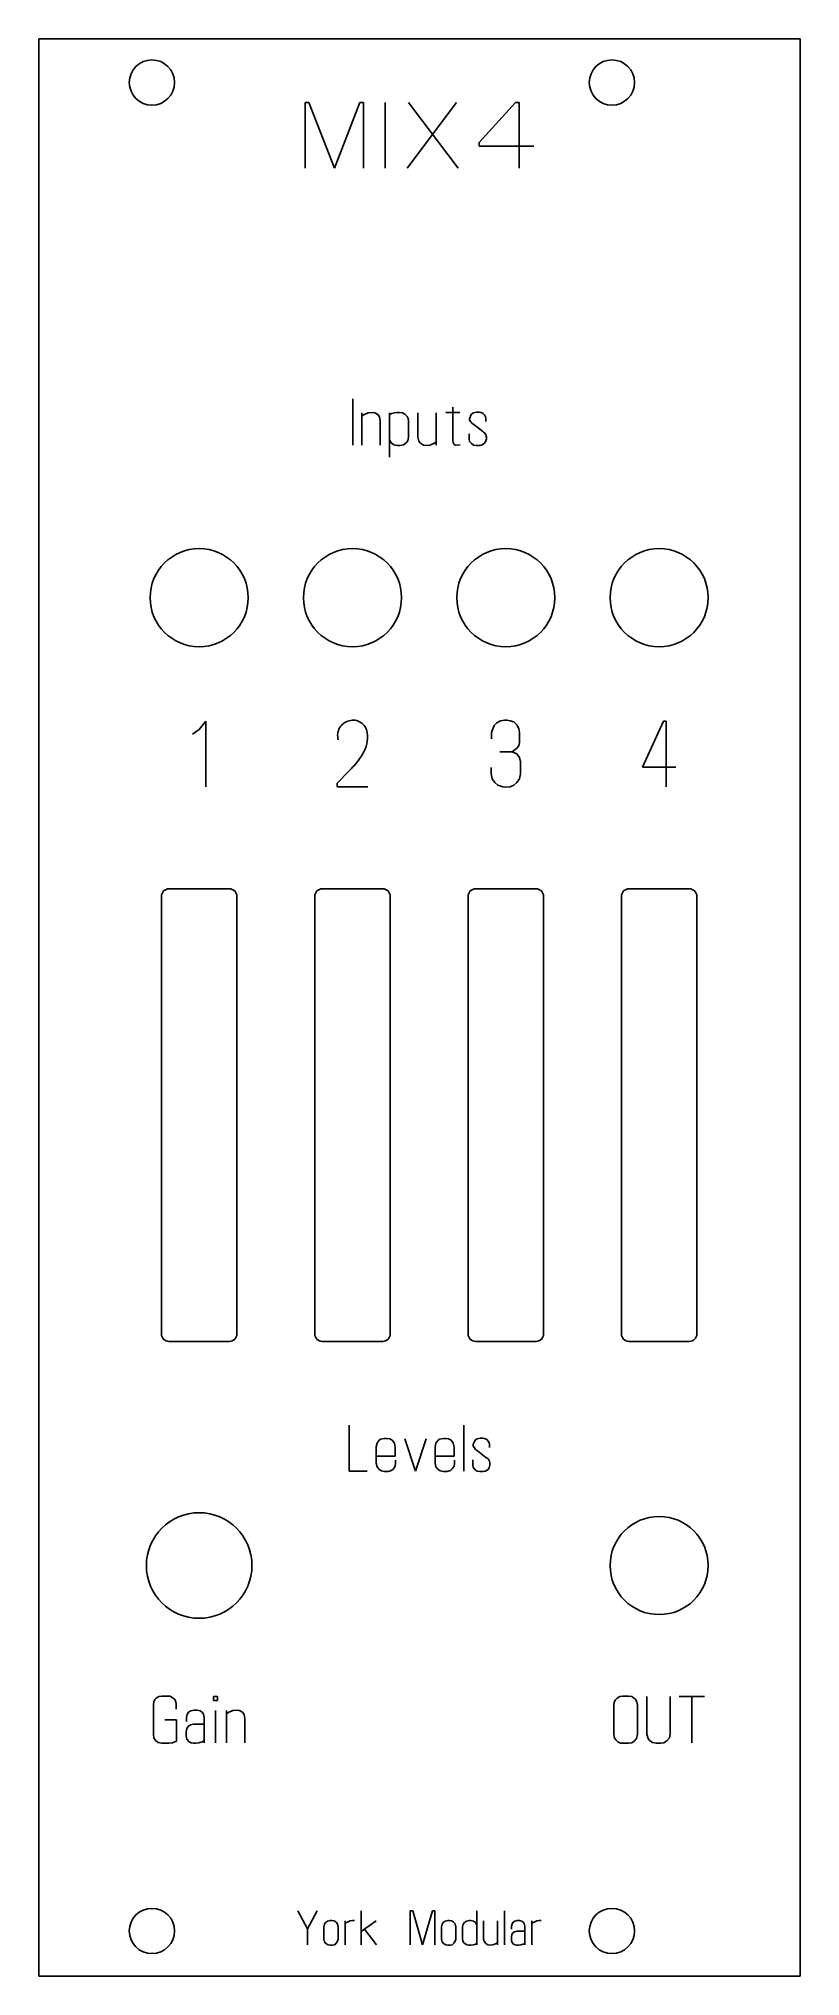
# Model space of a CAD drawing. Header units: millimetres. Extents: x 0 to 50, y 0 to 128.
import ezdxf

# ---------------------------------------------------------------- set-up
doc = ezdxf.new("R2010")
doc.units = ezdxf.units.MM
doc.layers.add('Contour', color=7, linetype='CONTINUOUS')
doc.layers.add('Engraving', color=7, linetype='CONTINUOUS')

msp = doc.modelspace()

# ---------------------------------------------------------------- linework, layer by layer
at = {"layer": 'Contour', "color": 7, "linetype": 'CONTINUOUS'}
for p, q in [((0, 0), (0, 128.4)), ((0, 128.4), (50.46, 128.4)), ((50.46, 128.4), (50.46, 0)), ((12.63, 72.07), (8.63, 72.07)), ((22.79, 72.07), (18.79, 72.07)), ((32.95, 72.07), (28.95, 72.07)), ((43.11, 72.07), (39.11, 72.07)), ((8.13, 71.57), (8.13, 42.57)), ((13.13, 42.57), (13.13, 71.57)), ((18.29, 71.57), (18.29, 42.57)), ((23.29, 42.57), (23.29, 71.57)), ((28.45, 71.57), (28.45, 42.57)), ((33.45, 42.57), (33.45, 71.57)), ((38.61, 71.57), (38.61, 42.57)), ((43.61, 42.57), (43.61, 71.57)), ((8.63, 42.07), (12.63, 42.07)), ((18.79, 42.07), (22.79, 42.07)), ((28.95, 42.07), (32.95, 42.07)), ((39.11, 42.07), (43.11, 42.07)), ((50.46, 0), (0, 0))]:
    msp.add_line(p, q, dxfattribs=at)
for centre, radius in [((7.5, 125.5), 1.5), ((37.98, 125.5), 1.5), ((10.63, 91.36), 3.25), ((20.79, 91.36), 3.25), ((30.95, 91.36), 3.25), ((41.11, 91.36), 3.25), ((10.63, 27.22), 3.5), ((41.11, 27.22), 3.25), ((7.5, 3), 1.5), ((37.98, 3), 1.5)]:
    msp.add_circle(centre, radius, dxfattribs=at)
for centre, start, end in [((8.63, 71.57), 90, 180), ((12.63, 71.57), 0, 90), ((18.79, 71.57), 90, 180), ((22.79, 71.57), 0, 90), ((28.95, 71.57), 90, 180), ((32.95, 71.57), 0, 90), ((39.11, 71.57), 90, 180), ((43.11, 71.57), 0, 90), ((8.63, 42.57), 180, 270), ((12.63, 42.57), 270, 360), ((18.79, 42.57), 180, 270), ((22.79, 42.57), 270, 360), ((28.95, 42.57), 180, 270), ((32.95, 42.57), 270, 360), ((39.11, 42.57), 180, 270), ((43.11, 42.57), 270, 360)]:
    msp.add_arc(centre, 0.5, start, end, dxfattribs=at)
at = {"layer": 'Engraving', "color": 7, "linetype": 'CONTINUOUS'}
for p, q in [((17.66117, 119.831), (17.66117, 124.17)), ((17.66117, 124.17), (17.90222, 124.17)), ((17.90222, 124.17), (19.58961, 119.831)), ((19.58961, 119.831), (21.277, 124.17)), ((21.277, 124.17), (21.51806, 124.17)), ((21.51806, 124.17), (21.51806, 119.831)), ((22.96517, 124.17), (22.96517, 119.831)), ((24.41217, 119.831), (27.69052, 124.17)), ((24.50859, 124.17), (27.78694, 119.831)), ((29.18496, 121.51839), (31.59551, 124.17)), ((31.59551, 124.17), (31.83657, 124.17)), ((31.83657, 124.17), (31.83657, 119.831)), ((29.18496, 121.27733), (29.18496, 121.51839)), ((32.80079, 121.27733), (29.18496, 121.27733)), ((20.80192, 104.529), (20.80192, 101.472)), ((21.40385, 101.472), (21.40385, 103.61431)), ((21.40385, 103.61431), (21.40385, 103.39767)), ((21.40385, 103.39767), (21.57235, 103.49395)), ((21.57235, 103.49395), (21.74084, 103.56617)), ((21.74084, 103.56617), (21.83713, 103.61431)), ((21.83713, 103.61431), (22.05376, 103.63838)), ((22.05376, 103.63838), (22.2704, 103.61431)), ((22.2704, 103.61431), (22.46297, 103.49395)), ((22.46297, 103.49395), (22.58332, 103.34953)), ((22.58332, 103.34953), (22.63146, 103.08475)), ((22.63146, 103.08475), (22.63146, 101.472)), ((23.23385, 100.67766), (23.23385, 103.61431)), ((23.23385, 103.61431), (23.23385, 103.49395)), ((23.23385, 103.49395), (23.40235, 103.56617)), ((23.40235, 103.56617), (23.57084, 103.61431)), ((23.57084, 103.61431), (23.73934, 103.63838)), ((23.73934, 103.63838), (23.90783, 103.63838)), ((23.90783, 103.63838), (24.1004, 103.61431)), ((24.1004, 103.61431), (24.2689, 103.51802)), ((24.2689, 103.51802), (24.41332, 103.3736)), ((24.41332, 103.3736), (24.48554, 103.22917)), ((24.48554, 103.22917), (24.50961, 103.08475)), ((24.50961, 103.08475), (24.50961, 102.00156)), ((25.11185, 102.00156), (25.11185, 103.61431)), ((26.33946, 103.61431), (26.33946, 101.472)), ((26.96492, 103.63838), (27.90369, 103.63838)), ((27.44634, 103.97537), (27.44634, 101.78492)), ((28.55292, 103.22917), (28.57699, 103.30139)), ((28.55292, 103.13289), (28.55292, 103.22917)), ((28.62513, 103.01254), (28.55292, 103.13289)), ((28.57699, 103.30139), (28.62513, 103.44581)), ((28.62513, 103.44581), (28.69735, 103.54209)), ((28.69735, 102.91625), (28.62513, 103.01254)), ((28.69735, 103.54209), (28.8177, 103.61431)), ((28.84177, 102.81997), (28.69735, 102.91625)), ((28.8177, 103.61431), (29.01027, 103.66245)), ((29.3954, 102.38669), (28.84177, 102.81997)), ((29.01027, 103.66245), (29.17876, 103.66245)), ((29.17876, 103.66245), (29.29912, 103.63838)), ((29.29912, 103.63838), (29.44354, 103.56617)), ((29.44354, 103.56617), (29.53983, 103.46988)), ((29.53983, 103.46988), (29.61204, 103.34953)), ((29.61204, 103.34953), (29.63611, 103.22917)), ((29.63611, 103.22917), (29.63611, 103.03661)), ((23.3542, 101.61643), (23.23385, 101.83306)), ((23.5227, 101.49607), (23.3542, 101.61643)), ((23.73934, 101.44793), (23.5227, 101.49607)), ((23.93191, 101.44793), (23.73934, 101.44793)), ((24.17261, 101.49607), (23.93191, 101.44793)), ((24.34111, 101.61643), (24.17261, 101.49607)), ((24.46146, 101.76085), (24.34111, 101.61643)), ((24.50961, 102.00156), (24.46146, 101.76085)), ((25.18406, 101.73678), (25.11185, 102.00156)), ((25.30442, 101.59235), (25.18406, 101.73678)), ((25.49698, 101.472), (25.30442, 101.59235)), ((25.71362, 101.44793), (25.49698, 101.472)), ((25.90619, 101.472), (25.71362, 101.44793)), ((26.02654, 101.52014), (25.90619, 101.472)), ((26.17097, 101.56828), (26.02654, 101.52014)), ((26.33946, 101.68864), (26.17097, 101.56828)), ((26.33946, 101.472), (26.33946, 101.68864)), ((27.44634, 101.78492), (27.47041, 101.6405)), ((27.47041, 101.6405), (27.51855, 101.52014)), ((27.51855, 101.52014), (27.61483, 101.472)), ((27.61483, 101.472), (27.92776, 101.49607)), ((28.52885, 102.2182), (28.52885, 101.8812)), ((28.52885, 101.8812), (28.55292, 101.71271)), ((28.55292, 101.71271), (28.67328, 101.56828)), ((28.67328, 101.56828), (28.8177, 101.472)), ((28.8177, 101.472), (28.9862, 101.44793)), ((28.9862, 101.44793), (29.20283, 101.44793)), ((29.20283, 101.44793), (29.34726, 101.472)), ((29.34726, 101.472), (29.51576, 101.56828)), ((29.46761, 102.33855), (29.3954, 102.38669)), ((29.5639, 102.26634), (29.46761, 102.33855)), ((29.51576, 101.56828), (29.61204, 101.68864)), ((29.63611, 102.14598), (29.5639, 102.26634)), ((29.61204, 101.68864), (29.66018, 101.8812)), ((29.66018, 102.00156), (29.63611, 102.14598)), ((29.66018, 101.8812), (29.66018, 102.00156)), ((10.18915, 82.31587), (10.6333, 82.62335)), ((10.6333, 82.62335), (11.07745, 83.17)), ((11.07745, 83.17), (11.07745, 78.831)), ((30.07948, 82.65752), (30.01115, 82.41836)), ((30.01115, 82.41836), (30.01115, 82.00838)), ((30.18198, 82.89668), (30.07948, 82.65752)), ((30.3528, 83.0675), (30.18198, 82.89668)), ((30.59196, 83.20417), (30.3528, 83.0675)), ((30.86528, 83.23833), (30.59196, 83.20417)), ((31.03611, 83.23833), (30.86528, 83.23833)), ((31.2411, 83.20417), (31.03611, 83.23833)), ((31.48026, 83.13583), (31.2411, 83.20417)), ((31.68525, 82.93084), (31.48026, 83.13583)), ((31.82191, 82.69169), (31.68525, 82.93084)), ((31.85608, 82.41836), (31.82191, 82.69169)), ((31.85608, 81.76922), (31.85608, 82.41836)), ((41.40176, 83.17), (40.00098, 80.12928)), ((41.57259, 83.17), (41.40176, 83.17)), ((41.57259, 78.831), (41.57259, 83.17)), ((31.37776, 81.15424), (30.5578, 81.15424)), ((30.5578, 81.15424), (31.37776, 81.15424)), ((31.37776, 81.15424), (31.65109, 81.35924)), ((31.68525, 81.01758), (31.37776, 81.15424)), ((31.65109, 81.35924), (31.82191, 81.53006)), ((31.85608, 80.77843), (31.68525, 81.01758)), ((31.82191, 81.53006), (31.85608, 81.76922)), ((20.56879, 79.89013), (19.78298, 79.07016)), ((29.97698, 80.09512), (29.97698, 79.68513)), ((29.97698, 79.68513), (30.04531, 79.34348)), ((31.92441, 80.47094), (31.85608, 80.77843)), ((31.85608, 79.34348), (31.92441, 79.68513)), ((31.92441, 79.68513), (31.92441, 80.47094)), ((40.00098, 80.12928), (42.22173, 80.12928)), ((19.78298, 79.07016), (19.78298, 78.831)), ((19.78298, 78.831), (21.79874, 78.831)), ((21.79874, 78.831), (19.78298, 78.831)), ((30.04531, 79.34348), (30.21614, 79.10432)), ((30.21614, 79.10432), (30.42113, 78.9335)), ((30.42113, 78.9335), (30.76279, 78.831)), ((30.76279, 78.831), (30.93361, 78.79683)), ((30.93361, 78.79683), (31.2411, 78.831)), ((31.2411, 78.831), (31.48026, 78.9335)), ((31.48026, 78.9335), (31.68525, 79.10432)), ((31.68525, 79.10432), (31.85608, 79.34348)), ((20.56092, 36.529), (20.56092, 33.472)), ((28.16692, 33.472), (28.16692, 36.529)), ((22.36685, 35.08475), (22.41499, 35.32546)), ((22.36685, 34.00156), (22.36685, 35.08475)), ((22.41499, 35.32546), (22.53535, 35.49395)), ((22.53535, 35.49395), (22.6557, 35.59024)), ((22.6557, 35.59024), (22.92048, 35.63838)), ((22.92048, 35.63838), (23.06491, 35.63838)), ((23.06491, 35.63838), (23.25747, 35.61431)), ((23.25747, 35.61431), (23.42597, 35.51802)), ((23.42597, 35.51802), (23.57039, 35.32546)), ((23.57039, 35.32546), (23.61854, 35.06068)), ((23.61854, 35.06068), (23.61854, 34.45891)), ((24.26892, 35.61431), (24.96698, 33.472)), ((24.96698, 33.472), (25.66503, 35.61431)), ((26.26585, 35.08475), (26.31399, 35.32546)), ((26.26585, 34.00156), (26.26585, 35.08475)), ((26.31399, 35.32546), (26.43435, 35.49395)), ((26.43435, 35.49395), (26.5547, 35.59024)), ((26.5547, 35.59024), (26.81948, 35.63838)), ((26.81948, 35.63838), (26.96391, 35.63838)), ((26.96391, 35.63838), (27.15647, 35.61431)), ((27.15647, 35.61431), (27.32497, 35.51802)), ((27.32497, 35.51802), (27.46939, 35.32546)), ((27.46939, 35.32546), (27.51754, 35.06068)), ((27.51754, 35.06068), (27.51754, 34.45891)), ((28.79192, 35.22917), (28.81599, 35.30139)), ((28.79192, 35.13289), (28.79192, 35.22917)), ((28.86413, 35.01254), (28.79192, 35.13289)), ((28.81599, 35.30139), (28.86413, 35.44581)), ((28.86413, 35.44581), (28.93635, 35.54209)), ((28.93635, 34.91625), (28.86413, 35.01254)), ((28.93635, 35.54209), (29.0567, 35.61431)), ((29.08077, 34.81997), (28.93635, 34.91625)), ((29.0567, 35.61431), (29.24927, 35.66245)), ((29.6344, 34.38669), (29.08077, 34.81997)), ((29.24927, 35.66245), (29.41776, 35.66245)), ((29.41776, 35.66245), (29.53812, 35.63838)), ((29.53812, 35.63838), (29.68254, 35.56617)), ((29.68254, 35.56617), (29.77883, 35.46988)), ((29.77883, 35.46988), (29.85104, 35.34953)), ((29.85104, 35.34953), (29.87511, 35.22917)), ((29.87511, 35.22917), (29.87511, 35.03661)), ((20.56092, 33.472), (21.76446, 33.472)), ((23.61854, 34.45891), (22.36685, 34.45891)), ((22.41499, 33.76085), (22.36685, 34.00156)), ((22.55942, 33.59235), (22.41499, 33.76085)), ((22.70384, 33.49607), (22.55942, 33.59235)), ((22.92048, 33.44793), (22.70384, 33.49607)), ((23.13712, 33.44793), (22.92048, 33.44793)), ((23.37783, 33.52014), (23.13712, 33.44793)), ((23.49818, 33.61643), (23.37783, 33.52014)), ((23.61854, 33.80899), (23.49818, 33.61643)), ((23.64261, 34.00156), (23.61854, 33.80899)), ((23.64261, 34.19413), (23.64261, 34.00156)), ((27.51754, 34.45891), (26.26585, 34.45891)), ((26.31399, 33.76085), (26.26585, 34.00156)), ((26.45842, 33.59235), (26.31399, 33.76085)), ((26.60284, 33.49607), (26.45842, 33.59235)), ((26.81948, 33.44793), (26.60284, 33.49607)), ((27.03612, 33.44793), (26.81948, 33.44793)), ((27.27683, 33.52014), (27.03612, 33.44793)), ((27.39718, 33.61643), (27.27683, 33.52014)), ((27.51754, 33.80899), (27.39718, 33.61643)), ((27.54161, 34.00156), (27.51754, 33.80899)), ((27.54161, 34.19413), (27.54161, 34.00156)), ((28.76785, 34.2182), (28.76785, 33.8812)), ((28.76785, 33.8812), (28.79192, 33.71271)), ((28.79192, 33.71271), (28.91228, 33.56828)), ((28.91228, 33.56828), (29.0567, 33.472)), ((29.0567, 33.472), (29.2252, 33.44793)), ((29.2252, 33.44793), (29.44183, 33.44793)), ((29.44183, 33.44793), (29.58626, 33.472)), ((29.58626, 33.472), (29.75476, 33.56828)), ((29.70661, 34.33855), (29.6344, 34.38669)), ((29.8029, 34.26634), (29.70661, 34.33855)), ((29.75476, 33.56828), (29.85104, 33.68864)), ((29.87511, 34.14598), (29.8029, 34.26634)), ((29.85104, 33.68864), (29.89918, 33.8812)), ((29.89918, 34.00156), (29.87511, 34.14598)), ((29.89918, 33.8812), (29.89918, 34.00156)), ((7.62199, 18.19201), (7.59792, 17.99944)), ((7.59792, 17.99944), (7.59792, 16.02563)), ((7.6942, 18.33643), (7.62199, 18.19201)), ((7.79049, 18.43272), (7.6942, 18.33643)), ((7.95898, 18.529), (7.79049, 18.43272)), ((8.15155, 18.55307), (7.95898, 18.529)), ((8.56076, 18.55307), (8.15155, 18.55307)), ((8.70518, 18.55307), (8.56076, 18.55307)), ((8.84961, 18.48086), (8.70518, 18.55307)), ((8.99403, 18.3605), (8.84961, 18.48086)), ((9.09031, 18.21608), (8.99403, 18.3605)), ((9.11439, 17.99944), (9.09031, 18.21608)), ((9.11439, 17.71059), (9.11439, 17.99944)), ((11.56985, 18.26622), (11.56985, 18.531)), ((11.56985, 18.531), (11.83463, 18.531)), ((11.83463, 18.26622), (11.56985, 18.26622)), ((11.83463, 18.531), (11.83463, 18.26622)), ((38.13792, 18.16794), (38.11385, 17.97537)), ((38.21013, 18.31236), (38.13792, 18.16794)), ((38.33049, 18.43272), (38.21013, 18.31236)), ((38.49898, 18.529), (38.33049, 18.43272)), ((38.69155, 18.55307), (38.49898, 18.529)), ((39.07669, 18.55307), (38.69155, 18.55307)), ((39.29332, 18.529), (39.07669, 18.55307)), ((39.41368, 18.45679), (39.29332, 18.529)), ((39.53403, 18.3605), (39.41368, 18.45679)), ((39.63031, 18.16794), (39.53403, 18.3605)), ((39.67846, 17.97537), (39.63031, 18.16794)), ((40.30492, 18.53), (40.30492, 16.0507)), ((41.84546, 16.0507), (41.84546, 18.53)), ((42.44685, 18.53), (44.10774, 18.53)), ((43.26526, 15.473), (43.26526, 18.53)), ((9.13846, 16.98846), (8.34412, 16.98846)), ((9.13846, 15.56828), (9.13846, 16.98846)), ((9.78899, 17.15796), (9.83713, 17.35053)), ((9.78899, 16.89318), (9.78899, 17.15796)), ((9.83713, 17.35053), (9.93342, 17.49495)), ((9.93342, 17.49495), (10.07784, 17.59124)), ((10.05377, 16.65247), (10.24634, 16.70061)), ((10.07784, 17.59124), (10.29448, 17.63938)), ((10.24634, 16.70061), (10.96846, 16.70061)), ((10.29448, 17.63938), (10.48705, 17.63938)), ((10.48705, 17.63938), (10.70369, 17.59124)), ((10.70369, 17.59124), (10.82404, 17.49495)), ((10.82404, 17.49495), (10.92032, 17.3746)), ((10.92032, 17.3746), (10.96846, 17.15796)), ((10.96846, 17.15796), (10.96846, 15.473)), ((11.71428, 17.61631), (11.71428, 15.474)), ((12.43585, 15.475), (12.43585, 17.61731)), ((12.43585, 17.61731), (12.43585, 17.40067)), ((12.43585, 17.40067), (12.60435, 17.49695)), ((12.60435, 17.49695), (12.77284, 17.56917)), ((12.77284, 17.56917), (12.86913, 17.61731)), ((12.86913, 17.61731), (13.08576, 17.64138)), ((13.08576, 17.64138), (13.3024, 17.61731)), ((13.3024, 17.61731), (13.49497, 17.49695)), ((13.49497, 17.49695), (13.61532, 17.35253)), ((13.61532, 17.35253), (13.66346, 17.08775)), ((13.66346, 17.08775), (13.66346, 15.475)), ((38.11385, 17.97537), (38.11385, 17.01254)), ((38.11385, 17.01254), (38.11385, 16.02563)), ((39.67846, 16.02563), (39.67846, 17.97537)), ((7.59792, 16.02563), (7.62199, 15.80899)), ((7.62199, 15.80899), (7.74235, 15.61643)), ((7.74235, 15.61643), (7.91084, 15.49607)), ((7.91084, 15.49607), (8.12748, 15.44793)), ((8.12748, 15.44793), (8.34412, 15.44793)), ((8.34412, 15.44793), (8.6089, 15.44793)), ((8.6089, 15.44793), (8.87368, 15.472)), ((8.87368, 15.472), (9.13846, 15.56828)), ((9.76492, 16.17106), (9.81306, 16.41176)), ((9.76492, 15.93035), (9.76492, 16.17106)), ((9.81306, 15.71371), (9.76492, 15.93035)), ((9.81306, 16.41176), (9.90935, 16.55619)), ((9.95749, 15.54521), (9.81306, 15.71371)), ((9.90935, 16.55619), (10.05377, 16.65247)), ((10.10191, 15.473), (9.95749, 15.54521)), ((10.24634, 15.44893), (10.10191, 15.473)), ((10.41483, 15.44893), (10.24634, 15.44893)), ((10.6074, 15.473), (10.41483, 15.44893)), ((10.82404, 15.54521), (10.6074, 15.473)), ((10.96846, 15.59335), (10.82404, 15.54521)), ((10.96846, 15.473), (10.96846, 15.59335)), ((38.11385, 16.02563), (38.16199, 15.78492)), ((38.16199, 15.78492), (38.25828, 15.6405)), ((38.25828, 15.6405), (38.37863, 15.54421)), ((38.37863, 15.54421), (38.54713, 15.44793)), ((38.54713, 15.44793), (38.69155, 15.44793)), ((38.69155, 15.44793), (39.07669, 15.44793)), ((39.07669, 15.44793), (39.29332, 15.472)), ((39.29332, 15.472), (39.46182, 15.56828)), ((39.46182, 15.56828), (39.60624, 15.76085)), ((39.60624, 15.76085), (39.67846, 16.02563)), ((40.30492, 16.0507), (40.37713, 15.76185)), ((40.37713, 15.76185), (40.47342, 15.61743)), ((40.47342, 15.61743), (40.66598, 15.49707)), ((40.66598, 15.49707), (40.90669, 15.44893)), ((40.90669, 15.44893), (41.21961, 15.44893)), ((41.21961, 15.44893), (41.41218, 15.473)), ((41.41218, 15.473), (41.62882, 15.59335)), ((41.62882, 15.59335), (41.79731, 15.80999)), ((41.79731, 15.80999), (41.84546, 16.0507)), ((17.80383, 3.14744), (17.16036, 4.345)), ((18.44729, 4.345), (17.80383, 3.14744)), ((21.36249, 4.345), (21.36249, 2.075)), ((24.61649, 2.075), (24.61649, 4.345)), ((24.61649, 4.345), (24.77735, 4.345)), ((24.77735, 4.345), (25.43869, 2.075)), ((25.43869, 2.075), (26.08216, 4.345)), ((26.08216, 4.345), (26.24302, 4.345)), ((26.24302, 4.345), (26.24302, 2.075)), ((29.03081, 4.345), (29.03081, 2.075)), ((30.85336, 2.075), (30.85336, 4.345)), ((17.80383, 3.14744), (17.80383, 2.075)), ((18.93024, 3.4513), (18.89449, 3.27256)), ((18.89449, 3.27256), (18.89449, 2.87933)), ((18.89449, 2.87933), (18.89449, 2.45035)), ((19.00173, 3.55854), (18.93024, 3.4513)), ((19.12685, 3.64791), (19.00173, 3.55854)), ((19.30559, 3.68366), (19.12685, 3.64791)), ((19.43071, 3.68366), (19.30559, 3.68366)), ((19.5737, 3.66579), (19.43071, 3.68366)), ((19.69882, 3.57642), (19.5737, 3.66579)), ((19.78819, 3.46917), (19.69882, 3.57642)), ((19.84181, 3.27256), (19.78819, 3.46917)), ((19.84181, 2.45035), (19.84181, 3.27256)), ((20.30736, 2.075), (20.30736, 3.66579)), ((20.30736, 3.66579), (20.30736, 3.5228)), ((20.30736, 3.5228), (20.50398, 3.61217)), ((20.50398, 3.61217), (20.62909, 3.66579)), ((20.62909, 3.66579), (20.78996, 3.68366)), ((20.78996, 3.68366), (20.93295, 3.68366)), ((22.36343, 3.66579), (21.36249, 2.9687)), ((21.36249, 2.9687), (21.59485, 3.12957)), ((21.59485, 3.12957), (22.38131, 2.075)), ((26.72524, 3.4513), (26.68949, 3.27256)), ((26.68949, 3.27256), (26.68949, 2.87933)), ((26.68949, 2.87933), (26.68949, 2.45035)), ((26.79673, 3.55854), (26.72524, 3.4513)), ((26.92185, 3.64791), (26.79673, 3.55854)), ((27.10059, 3.68366), (26.92185, 3.64791)), ((27.22571, 3.68366), (27.10059, 3.68366)), ((27.3687, 3.66579), (27.22571, 3.68366)), ((27.49382, 3.57642), (27.3687, 3.66579)), ((27.58319, 3.46917), (27.49382, 3.57642)), ((27.63681, 3.27256), (27.58319, 3.46917)), ((27.63681, 2.45035), (27.63681, 3.27256)), ((28.08349, 3.27256), (28.11924, 3.4513)), ((28.08349, 2.46823), (28.08349, 3.27256)), ((28.11924, 3.4513), (28.20861, 3.55854)), ((28.20861, 3.55854), (28.33372, 3.64791)), ((28.33372, 3.64791), (28.51246, 3.68366)), ((28.51246, 3.68366), (28.63758, 3.68366)), ((28.63758, 3.68366), (28.81632, 3.64791)), ((28.81632, 3.64791), (28.94144, 3.55854)), ((28.94144, 3.55854), (29.03081, 3.3798)), ((29.47749, 2.46823), (29.47749, 3.66579)), ((30.38906, 3.66579), (30.38906, 2.075)), ((31.31736, 2.59335), (31.35311, 2.77209)), ((31.31736, 2.41461), (31.31736, 2.59335)), ((31.33524, 3.32618), (31.37098, 3.46917)), ((31.33524, 3.12957), (31.33524, 3.32618)), ((31.35311, 2.77209), (31.42461, 2.87933)), ((31.37098, 3.46917), (31.44248, 3.57642)), ((31.42461, 2.87933), (31.53185, 2.95083)), ((31.44248, 3.57642), (31.54972, 3.64791)), ((31.53185, 2.95083), (31.67484, 2.98657)), ((31.54972, 3.64791), (31.71059, 3.68366)), ((31.67484, 2.98657), (32.21106, 2.98657)), ((31.71059, 3.68366), (31.85358, 3.68366)), ((31.85358, 3.68366), (32.01445, 3.64791)), ((32.01445, 3.64791), (32.10382, 3.57642)), ((32.10382, 3.57642), (32.17531, 3.48705)), ((32.17531, 3.48705), (32.21106, 3.32618)), ((32.21106, 3.32618), (32.21106, 2.075)), ((32.67536, 2.076), (32.67536, 3.66679)), ((32.67536, 3.66679), (32.67536, 3.5238)), ((32.67536, 3.5238), (32.87198, 3.61317)), ((32.87198, 3.61317), (32.99709, 3.66679)), ((32.99709, 3.66679), (33.15796, 3.68466)), ((33.15796, 3.68466), (33.30095, 3.68466)), ((18.89449, 2.45035), (18.93024, 2.28949)), ((18.93024, 2.28949), (19.01961, 2.16437)), ((19.01961, 2.16437), (19.18047, 2.075)), ((19.18047, 2.075), (19.30559, 2.05713)), ((19.30559, 2.05713), (19.46646, 2.05713)), ((19.46646, 2.05713), (19.60945, 2.09287)), ((19.60945, 2.09287), (19.71669, 2.18224)), ((19.71669, 2.18224), (19.80606, 2.32524)), ((19.80606, 2.32524), (19.84181, 2.45035)), ((26.68949, 2.45035), (26.72524, 2.28949)), ((26.72524, 2.28949), (26.81461, 2.16437)), ((26.81461, 2.16437), (26.97547, 2.075)), ((26.97547, 2.075), (27.10059, 2.05713)), ((27.10059, 2.05713), (27.26146, 2.05713)), ((27.26146, 2.05713), (27.40445, 2.09287)), ((27.40445, 2.09287), (27.51169, 2.18224)), ((27.51169, 2.18224), (27.60106, 2.32524)), ((27.60106, 2.32524), (27.63681, 2.45035)), ((28.10136, 2.36098), (28.08349, 2.46823)), ((28.15498, 2.23587), (28.10136, 2.36098)), ((28.26223, 2.1465), (28.15498, 2.23587)), ((28.38735, 2.075), (28.26223, 2.1465)), ((28.53034, 2.05713), (28.38735, 2.075)), ((28.63758, 2.05713), (28.53034, 2.05713)), ((28.78057, 2.075), (28.63758, 2.05713)), ((28.90569, 2.11075), (28.78057, 2.075)), ((29.03081, 2.16437), (28.90569, 2.11075)), ((29.03081, 2.075), (29.03081, 2.16437)), ((29.53111, 2.27161), (29.47749, 2.46823)), ((29.62048, 2.16437), (29.53111, 2.27161)), ((29.76347, 2.075), (29.62048, 2.16437)), ((29.92434, 2.05713), (29.76347, 2.075)), ((30.06733, 2.075), (29.92434, 2.05713)), ((30.1567, 2.11075), (30.06733, 2.075)), ((30.26394, 2.1465), (30.1567, 2.11075)), ((30.38906, 2.23587), (30.26394, 2.1465)), ((30.38906, 2.075), (30.38906, 2.23587)), ((31.35311, 2.25374), (31.31736, 2.41461)), ((31.46035, 2.12862), (31.35311, 2.25374)), ((31.5676, 2.075), (31.46035, 2.12862)), ((31.67484, 2.05713), (31.5676, 2.075)), ((31.79996, 2.05713), (31.67484, 2.05713)), ((31.94295, 2.075), (31.79996, 2.05713)), ((32.10382, 2.12862), (31.94295, 2.075)), ((32.21106, 2.16437), (32.10382, 2.12862)), ((32.21106, 2.075), (32.21106, 2.16437))]:
    msp.add_line(p, q, dxfattribs=at)
for centre, radius, start, end in [((20.80293, 82.23561), 0.99646, 103.5901, 197.25422), ((20.83508, 82.30665), 0.93619, 6.85332, 106.52541), ((19.69495, 82.11144), 2.09226, -32.62504, 8.43552), ((17.17542, 83.55476), 4.99444, 312.79903, 329.01325)]:
    msp.add_arc(centre, radius, start, end, dxfattribs=at)

doc.saveas('drawing.dxf')
